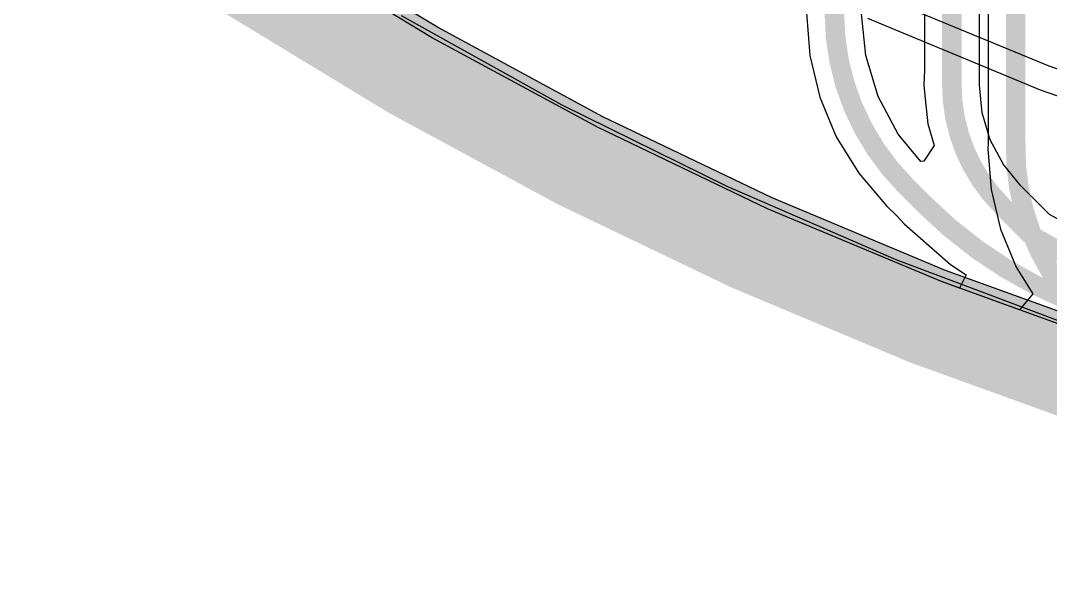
# Model space of a CAD drawing. Header units: inches. Extents: x -30 to 282, y -86 to 78.
# Drawn here: x -13.75 to -3.08, y -85.13 to -79.23 of the extents above; entities that cross this region are included whole.
import ezdxf

# ---------------------------------------------------------------- set-up
doc = ezdxf.new("R2010")
doc.units = ezdxf.units.IN
for name, color, linetype in [('Board Outline', 216, 'Continuous'), ('Bottom Layer', 5, 'Continuous'), ('GND 01', 76, 'Continuous'), ('GND 02', 16, 'Continuous'), ('PWR', 156, 'Continuous'), ('SIG 01', 90, 'Continuous'), ('Top Layer', 1, 'Continuous')]:
    doc.layers.add(name, color=color, linetype=linetype)

msp = doc.modelspace()

# ---------------------------------------------------------------- linework, layer by layer
at = {"layer": 'Board Outline', "const_width": 0.254}
msp.add_lwpolyline([(37.495, -16.446, -2.502525), (-17.293, -16.446)], format="xyb", dxfattribs=at)
at = {"layer": 'Bottom Layer'}
for p, q in [((-3.095, -79.7), (-4.874, -78.965)), ((-8.139, -80.102), (-9.806, -79.179)), ((-4.979, -79.202), (-3.188, -79.942)), ((-1.664, -80.206), (-3.095, -79.7)), ((-3.188, -79.942), (-1.361, -80.588)), ((-6.43, -80.944), (-8.139, -80.102)), ((-4.682, -81.703), (-6.43, -80.944)), ((-2.899, -82.375), (-4.682, -81.703))]:
    msp.add_line(p, q, dxfattribs=at)
at = {"layer": 'GND 01'}
for p, q in [((-9.433, -79.296), (-11.097, -78.285)), ((-7.721, -80.222), (-9.433, -79.296)), ((-5.965, -81.063), (-7.721, -80.222)), ((-4.169, -81.816), (-5.965, -81.063)), ((-2.338, -82.478), (-4.169, -81.816))]:
    msp.add_line(p, q, dxfattribs=at)
at = {"layer": 'GND 01', "const_width": 1.016}
for points in [[(-11.373, -78.715), (-9.687, -79.739)], [(-9.687, -79.739), (-7.953, -80.677)], [(-7.953, -80.677), (-6.174, -81.529)], [(-6.174, -81.529), (-4.355, -82.292)], [(-4.355, -82.292), (-2.5, -82.963)]]:
    msp.add_lwpolyline(points, dxfattribs=at)
at = {"layer": 'GND 01', "const_width": 0.508}
for points in [[(-9.941, -79.739, 1), (-9.433, -79.739, 1)], [(-9.941, -79.739, 1), (-9.433, -79.739, 1)], [(-8.207, -80.677, 1), (-7.699, -80.677, 1)], [(-8.207, -80.677, 1), (-7.699, -80.677, 1)], [(-6.428, -81.529, 1), (-5.92, -81.529, 1)], [(-6.428, -81.529, 1), (-5.92, -81.529, 1)], [(-4.609, -82.292, 1), (-4.101, -82.292, 1)], [(-4.609, -82.292, 1), (-4.101, -82.292, 1)]]:
    msp.add_lwpolyline(points, format="xyb", close=True, dxfattribs=at)
at = {"layer": 'GND 02'}
for p, q in [((-9.433, -79.296), (-11.097, -78.285)), ((-7.721, -80.222), (-9.433, -79.296)), ((-5.965, -81.063), (-7.721, -80.222)), ((-4.169, -81.816), (-5.965, -81.063)), ((-2.338, -82.478), (-4.169, -81.816))]:
    msp.add_line(p, q, dxfattribs=at)
at = {"layer": 'GND 02', "const_width": 1.016}
for points in [[(-11.373, -78.715), (-9.687, -79.739)], [(-9.687, -79.739), (-7.953, -80.677)], [(-7.953, -80.677), (-6.174, -81.529)], [(-6.174, -81.529), (-4.355, -82.292)], [(-4.355, -82.292), (-2.5, -82.963)]]:
    msp.add_lwpolyline(points, dxfattribs=at)
at = {"layer": 'GND 02', "const_width": 0.508}
for points in [[(-9.941, -79.739, 1), (-9.433, -79.739, 1)], [(-9.941, -79.739, 1), (-9.433, -79.739, 1)], [(-8.207, -80.677, 1), (-7.699, -80.677, 1)], [(-8.207, -80.677, 1), (-7.699, -80.677, 1)], [(-6.428, -81.529, 1), (-5.92, -81.529, 1)], [(-6.428, -81.529, 1), (-5.92, -81.529, 1)], [(-4.609, -82.292, 1), (-4.101, -82.292, 1)], [(-4.609, -82.292, 1), (-4.101, -82.292, 1)]]:
    msp.add_lwpolyline(points, format="xyb", close=True, dxfattribs=at)
at = {"layer": 'PWR'}
for p, q in [((-9.494, -79.402), (-11.163, -78.388)), ((-7.776, -80.331), (-9.494, -79.402)), ((-6.015, -81.175), (-7.776, -80.331)), ((-4.213, -81.93), (-6.015, -81.175)), ((-2.377, -82.594), (-4.213, -81.93))]:
    msp.add_line(p, q, dxfattribs=at)
at = {"layer": 'SIG 01'}
for p, q in [((-3.728, -78.126), (-3.728, -80.495)), ((-9.494, -79.402), (-11.163, -78.388)), ((-7.776, -80.331), (-9.494, -79.402)), ((-6.015, -81.175), (-7.776, -80.331)), ((-3.727, -80.499), (-3.731, -80.554)), ((-3.728, -80.495), (-3.727, -80.499)), ((-3.731, -80.554), (-3.698, -80.976)), ((-3.698, -80.976), (-3.599, -81.388)), ((-4.213, -81.93), (-6.015, -81.175)), ((-3.599, -81.388), (-3.437, -81.779)), ((-3.437, -81.779), (-3.267, -82.056)), ((-3.404, -82.223), (-4.213, -81.93)), ((-3.267, -82.056), (-3.404, -82.223))]:
    msp.add_line(p, q, dxfattribs=at)
at = {"layer": 'SIG 01', "const_width": 0.203}
msp.add_lwpolyline([(-3.443, -80.495), (-3.443, -71.518)], dxfattribs=at)
msp.add_lwpolyline([(-1.847, -82.823, -0.32329), (-3.443, -80.495)], format="xyb", dxfattribs=at)
at = {"layer": 'SIG 01', "const_width": 0.102}
msp.add_lwpolyline([(-3.494, -80.495, 1), (-3.392, -80.495, 1)], format="xyb", close=True, dxfattribs=at)
msp.add_lwpolyline([(-3.494, -80.495, 1), (-3.392, -80.495, 1)], format="xyb", close=True, dxfattribs=at)
at = {"layer": 'Top Layer'}
for p, q in [((-4.389, -77.944), (-4.389, -79.741)), ((-3.819, -79.744), (-3.819, -77.944)), ((-9.494, -79.402), (-11.163, -78.388)), ((-5.609, -79.146), (-5.574, -79.589)), ((-4.996, -79.587), (-5.039, -79.158)), ((-7.776, -80.331), (-9.494, -79.402)), ((-5.574, -79.589), (-5.471, -80.02)), ((-4.868, -80.011), (-4.996, -79.587)), ((-4.389, -79.741), (-4.393, -79.892)), ((-3.819, -79.892), (-3.819, -79.744)), ((-4.393, -79.892), (-4.394, -79.894)), ((-4.394, -79.894), (-4.379, -80.038)), ((-3.805, -80.039), (-3.819, -79.892)), ((-3.819, -79.892), (-3.819, -79.892)), ((-5.471, -80.02), (-5.301, -80.43)), ((-4.659, -80.401), (-4.868, -80.011)), ((-4.379, -80.038), (-4.354, -80.295)), ((-3.791, -80.183), (-3.805, -80.039)), ((-3.707, -80.461), (-3.791, -80.183)), ((-4.354, -80.295), (-4.286, -80.521)), ((-6.015, -81.175), (-7.776, -80.331)), ((-4.426, -80.685), (-4.659, -80.401)), ((-5.301, -80.43), (-5.069, -80.808)), ((-4.286, -80.521), (-4.396, -80.682)), ((-3.57, -80.717), (-3.707, -80.461)), ((-4.396, -80.682), (-4.426, -80.685)), ((-3.388, -80.939), (-3.57, -80.717)), ((-5.069, -80.808), (-4.781, -81.146)), ((-3.104, -81.223), (-3.388, -80.939)), ((-3.388, -80.939), (-3.388, -80.939)), ((-3.388, -80.939), (-3.388, -80.939)), ((-4.213, -81.93), (-6.015, -81.175)), ((-4.781, -81.146), (-4.781, -81.146)), ((-4.781, -81.146), (-4.672, -81.252)), ((-4.672, -81.252), (-4.597, -81.332)), ((-3.091, -81.233), (-3.104, -81.223)), ((-2.583, -81.517), (-3.091, -81.233)), ((-4.597, -81.332), (-4.597, -81.332)), ((-4.597, -81.332), (-4.484, -81.431)), ((-4.484, -81.431), (-4.118, -81.752)), ((-4.118, -81.752), (-3.955, -81.861)), ((-3.955, -81.861), (-4.025, -81.998)), ((-4.025, -81.998), (-4.213, -81.93))]:
    msp.add_line(p, q, dxfattribs=at)
at = {"layer": 'Top Layer', "const_width": 0.203}
for points in [[(-4.104, -79.892), (-4.104, -77.462)], [(-5.321, -79.146), (-5.321, -78.024)], [(-4.577, -80.942), (-4.393, -81.126)], [(-4.393, -81.126), (-4.392, -81.127)], [(-3.59, -81.14), (-3.59, -81.14)], [(-3.59, -81.14), (-3.291, -81.439)], [(-3.291, -81.439), (-3.247, -81.472)], [(-3.247, -81.472), (-2.699, -81.779)]]:
    msp.add_lwpolyline(points, dxfattribs=at)
at = {"layer": 'Top Layer', "const_width": 0.102}
for points in [[(-5.372, -79.146, 1), (-5.27, -79.146, 1)], [(-5.372, -79.146, 1), (-5.27, -79.146, 1)], [(-4.155, -79.892, 1), (-4.054, -79.892, 1)], [(-4.155, -79.892, 1), (-4.054, -79.892, 1)], [(-4.628, -80.942, 1), (-4.526, -80.942, 1)], [(-4.628, -80.942, 1), (-4.526, -80.942, 1)], [(-4.444, -81.126, 1), (-4.342, -81.126, 1)], [(-4.444, -81.126, 1), (-4.342, -81.126, 1)], [(-4.443, -81.127, 1), (-4.341, -81.127, 1)], [(-4.443, -81.127, 1), (-4.341, -81.127, 1)], [(-3.641, -81.14, 1), (-3.539, -81.14, 1)], [(-3.641, -81.14, 1), (-3.539, -81.14, 1)], [(-3.641, -81.14, 1), (-3.539, -81.14, 1)], [(-3.641, -81.14, 1), (-3.539, -81.14, 1)], [(-3.342, -81.439, 1), (-3.241, -81.439, 1)], [(-3.342, -81.439, 1), (-3.241, -81.439, 1)], [(-3.298, -81.472, 1), (-3.196, -81.472, 1)], [(-3.298, -81.472, 1), (-3.196, -81.472, 1)]]:
    msp.add_lwpolyline(points, format="xyb", close=True, dxfattribs=at)
at = {"layer": 'Top Layer', "const_width": 0.203}
for points in [[(-4.577, -80.942, -0.198912), (-5.321, -79.146)], [(-3.59, -81.14, -0.198528), (-4.104, -79.892)], [(-2.907, -82.119, -0.098492), (-4.392, -81.127)]]:
    msp.add_lwpolyline(points, format="xyb", dxfattribs=at)

doc.saveas('drawing.dxf')
